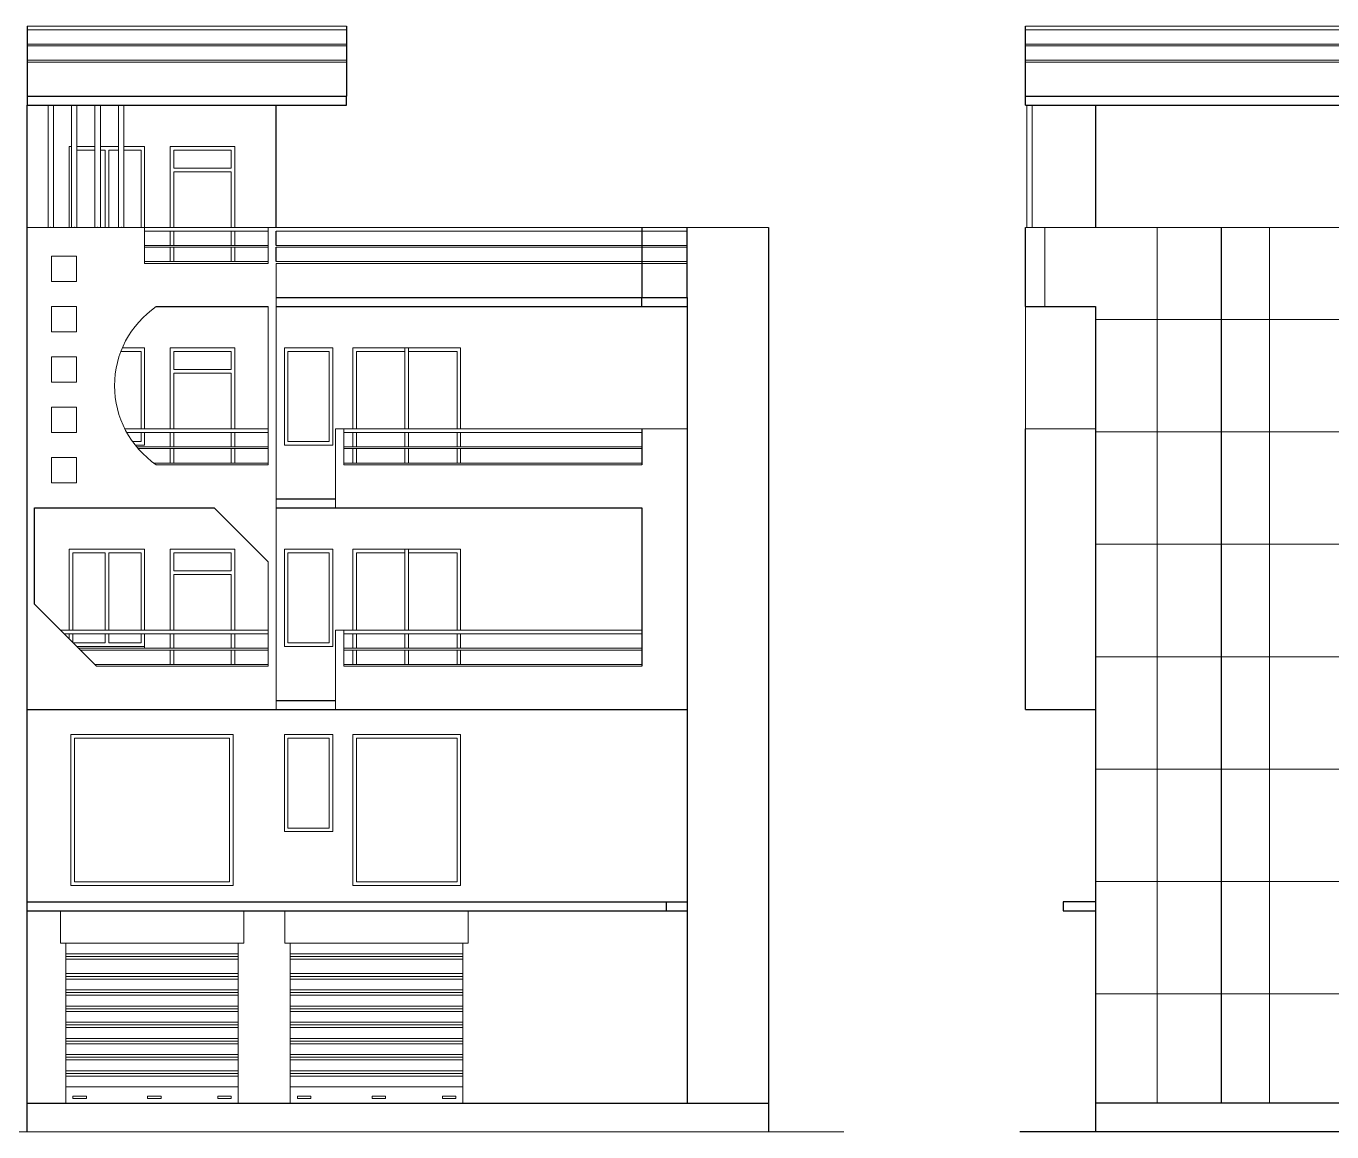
# Model space of a CAD drawing. Header units: inches. Extents: x 151827 to 346502, y -56182 to -23217.
# Drawn here: x 156630 to 157357, y -32149 to -31534 of the extents above; entities that cross this region are included whole.
import ezdxf

# ---------------------------------------------------------------- set-up
doc = ezdxf.new("R2010")
doc.units = ezdxf.units.IN
doc.header["$LTSCALE"] = 5
doc.header["$MEASUREMENT"] = 0
for name, color, linetype, lineweight in [('A-WALL', 7, 'Continuous', 9), ('Railing', 43, 'Continuous', 18), ('win', 5, 'Continuous', 18)]:
    doc.layers.add(name, color=color, linetype=linetype, lineweight=lineweight)
doc.layers.add('WALL', color=7, linetype='Continuous')

msp = doc.modelspace()

# ---------------------------------------------------------------- hatches: boundary and pattern name
at = {"layer": 'A-WALL', "ltscale": 5}
h = msp.add_hatch(dxfattribs=at)
h.set_pattern_fill('ANSI37', color=256, scale=500, angle=45)
h.set_pattern_definition([(90, (-19053.13, -4697.1), (-62.5, 0), []), (180, (-19053.13, -4697.1), (-4e-15, -62.5), [])])
h.paths.add_polyline_path([(157450.84, -31689.86), (157450.84, -31684.86), (157450.84, -31645.86), (157379.45, -31645.86), (157295.18, -31645.86), (157295.18, -32132.86), (157450.84, -32132.86)])
h.paths.add_polyline_path([(157295.18, -31645.86), (157186.17, -31645.86), (157186.17, -31684.86), (157186.17, -31689.86), (157225.17, -31689.86), (157225.17, -32132.86), (157295.18, -32132.86)])

# ---------------------------------------------------------------- linework, layer by layer
for p, q in [((156642.48, -31645.86, -72.71), (156642.48, -31577.86, -72.71)), ((156645.48, -31645.86, -72.71), (156645.48, -31577.86, -72.71)), ((156655.55, -31645.86, -72.71), (156655.55, -31577.86, -72.71)), ((156658.55, -31645.86, -72.71), (156658.55, -31577.86, -72.71)), ((156668.61, -31645.86, -72.71), (156668.61, -31577.86, -72.71)), ((156671.61, -31645.86, -72.71), (156671.61, -31577.86, -72.71)), ((156681.68, -31645.86, -72.71), (156681.68, -31577.86, -72.71)), ((156684.68, -31645.86, -72.71), (156684.68, -31577.86, -72.71)), ((156630.92, -31645.86, -72.71), (156696.25, -31645.86, -72.71)), ((156696.25, -31645.86, -72.71), (156696.25, -31665.86, -72.71)), ((156764.96, -31665.86, -72.71), (156764.96, -31645.86, -72.71)), ((156769.46, -31913.86, -72.71), (156769.46, -31665.86, -72.71)), ((156764.96, -31777.86, -72.71), (156764.96, -31689.86, -72.71)), ((156802.46, -31801.86, -72.71), (156802.46, -31757.86, -72.71)), ((156806.96, -31777.86, -72.71), (156806.96, -31757.86, -72.71)), ((156764.96, -31831.86, -72.71), (156734.96, -31801.86, -72.71)), ((156764.96, -31889.86, -72.71), (156764.96, -31831.86, -72.71)), ((156634.92, -31855.36, -72.71), (156669.42, -31889.86, -72.71)), ((156802.46, -31913.86, -72.71), (156802.46, -31869.86, -72.71)), ((156806.96, -31889.86, -72.71), (156806.96, -31869.86, -72.71)), ((156588.92, -32148.86, -72.71), (157085.27, -32148.86, -72.71))]:
    msp.add_line(p, q, dxfattribs=at)
at = {"layer": 'A-WALL', "color": 1, "ltscale": 5}
for p, q in [((156649.35, -32043.86, -72.71), (156649.35, -32025.86, -72.71)), ((156751.35, -32043.86, -72.71), (156751.35, -32025.86, -72.71)), ((156774.24, -32043.86, -72.71), (156774.24, -32025.86, -72.71)), ((156876.24, -32043.86, -72.71), (156876.24, -32025.86, -72.71)), ((156649.35, -32043.86, -72.71), (156751.35, -32043.86, -72.71)), ((156652.35, -32043.86, -72.71), (156652.35, -32132.86, -72.71)), ((156652.35, -32043.86, -72.71), (156652.35, -32132.86, -72.71)), ((156748.35, -32043.86, -72.71), (156748.35, -32132.86, -72.71)), ((156748.35, -32043.86, -72.71), (156748.35, -32132.86, -72.71)), ((156774.24, -32043.86, -72.71), (156876.24, -32043.86, -72.71)), ((156777.24, -32043.86, -72.71), (156777.24, -32132.86, -72.71)), ((156777.24, -32043.86, -72.71), (156777.24, -32132.86, -72.71)), ((156873.24, -32043.86, -72.71), (156873.24, -32132.86, -72.71)), ((156873.24, -32043.86, -72.71), (156873.24, -32132.86, -72.71)), ((156652.35, -32049.86, -72.71), (156748.35, -32049.86, -72.71)), ((156652.35, -32051.36, -72.71), (156748.35, -32051.36, -72.71)), ((156652.35, -32052.86, -72.71), (156748.35, -32052.86, -72.71)), ((156777.24, -32049.86, -72.71), (156873.24, -32049.86, -72.71)), ((156777.24, -32051.36, -72.71), (156873.24, -32051.36, -72.71)), ((156777.24, -32052.86, -72.71), (156873.24, -32052.86, -72.71)), ((156652.35, -32060.86, -72.71), (156748.35, -32060.86, -72.71)), ((156777.24, -32060.86, -72.71), (156873.24, -32060.86, -72.71)), ((156652.35, -32062.36, -72.71), (156748.35, -32062.36, -72.71)), ((156652.35, -32063.86, -72.71), (156748.35, -32063.86, -72.71)), ((156777.24, -32062.36, -72.71), (156873.24, -32062.36, -72.71)), ((156777.24, -32063.86, -72.71), (156873.24, -32063.86, -72.71)), ((156652.35, -32069.86, -72.71), (156748.35, -32069.86, -72.71)), ((156652.35, -32071.36, -72.71), (156748.35, -32071.36, -72.71)), ((156652.35, -32072.86, -72.71), (156748.35, -32072.86, -72.71)), ((156777.24, -32069.86, -72.71), (156873.24, -32069.86, -72.71)), ((156777.24, -32071.36, -72.71), (156873.24, -32071.36, -72.71)), ((156777.24, -32072.86, -72.71), (156873.24, -32072.86, -72.71)), ((156652.35, -32078.86, -72.71), (156748.35, -32078.86, -72.71)), ((156652.35, -32080.36, -72.71), (156748.35, -32080.36, -72.71)), ((156652.35, -32081.86, -72.71), (156748.35, -32081.86, -72.71)), ((156777.24, -32078.86, -72.71), (156873.24, -32078.86, -72.71)), ((156777.24, -32080.36, -72.71), (156873.24, -32080.36, -72.71)), ((156777.24, -32081.86, -72.71), (156873.24, -32081.86, -72.71)), ((156652.35, -32087.86, -72.71), (156748.35, -32087.86, -72.71)), ((156652.35, -32089.36, -72.71), (156748.35, -32089.36, -72.71)), ((156652.35, -32090.86, -72.71), (156748.35, -32090.86, -72.71)), ((156777.24, -32087.86, -72.71), (156873.24, -32087.86, -72.71)), ((156777.24, -32089.36, -72.71), (156873.24, -32089.36, -72.71)), ((156777.24, -32090.86, -72.71), (156873.24, -32090.86, -72.71)), ((156652.35, -32096.86, -72.71), (156748.35, -32096.86, -72.71)), ((156652.35, -32098.36, -72.71), (156748.35, -32098.36, -72.71)), ((156777.24, -32096.86, -72.71), (156873.24, -32096.86, -72.71)), ((156777.24, -32098.36, -72.71), (156873.24, -32098.36, -72.71)), ((156652.35, -32099.86, -72.71), (156748.35, -32099.86, -72.71)), ((156777.24, -32099.86, -72.71), (156873.24, -32099.86, -72.71)), ((156652.35, -32105.86, -72.71), (156748.35, -32105.86, -72.71)), ((156652.35, -32107.36, -72.71), (156748.35, -32107.36, -72.71)), ((156652.35, -32108.86, -72.71), (156748.35, -32108.86, -72.71)), ((156777.24, -32105.86, -72.71), (156873.24, -32105.86, -72.71)), ((156777.24, -32107.36, -72.71), (156873.24, -32107.36, -72.71)), ((156777.24, -32108.86, -72.71), (156873.24, -32108.86, -72.71)), ((156652.35, -32114.86, -72.71), (156748.35, -32114.86, -72.71)), ((156652.35, -32116.36, -72.71), (156748.35, -32116.36, -72.71)), ((156652.35, -32117.86, -72.71), (156748.35, -32117.86, -72.71)), ((156777.24, -32114.86, -72.71), (156873.24, -32114.86, -72.71)), ((156777.24, -32116.36, -72.71), (156873.24, -32116.36, -72.71)), ((156777.24, -32117.86, -72.71), (156873.24, -32117.86, -72.71)), ((156652.35, -32123.86, -72.71), (156748.35, -32123.86, -72.71)), ((156777.24, -32123.86, -72.71), (156873.24, -32123.86, -72.71))]:
    msp.add_line(p, q, dxfattribs=at)
at = {"layer": 'A-WALL', "ltscale": 5, "elevation": -72.71}
for points in [[(156644.42, -31661.86), (156658.42, -31661.86), (156658.42, -31675.86), (156644.42, -31675.86)], [(156644.42, -31689.86), (156658.42, -31689.86), (156658.42, -31703.86), (156644.42, -31703.86)], [(156644.42, -31717.86), (156658.42, -31717.86), (156658.42, -31731.86), (156644.42, -31731.86)], [(156644.42, -31745.86), (156658.42, -31745.86), (156658.42, -31759.86), (156644.42, -31759.86)], [(156644.42, -31773.86), (156658.42, -31773.86), (156658.42, -31787.86), (156644.42, -31787.86)]]:
    msp.add_lwpolyline(points, close=True, dxfattribs=at)
at = {"layer": 'A-WALL', "color": 1, "ltscale": 5, "elevation": -72.71}
for points in [[(156656.35, -32128.94), (156663.84, -32128.94), (156663.84, -32130.27), (156656.35, -32130.27)], [(156697.9, -32128.94), (156705.38, -32128.94), (156705.38, -32130.27), (156697.9, -32130.27)], [(156744.43, -32128.94), (156736.95, -32128.94), (156736.95, -32130.27), (156744.43, -32130.27)], [(156781.24, -32128.94), (156788.73, -32128.94), (156788.73, -32130.27), (156781.24, -32130.27)], [(156822.79, -32128.94), (156830.27, -32128.94), (156830.27, -32130.27), (156822.79, -32130.27)], [(156869.32, -32128.94), (156861.84, -32128.94), (156861.84, -32130.27), (156869.32, -32130.27)]]:
    msp.add_lwpolyline(points, close=True, dxfattribs=at)
at = {"layer": 'A-WALL', "ltscale": 5}
msp.add_arc((156732.79, -31733.86, -72.71), 53.29, 124.34032, 235.65968, dxfattribs=at)
at = {"layer": 'A-WALL'}
for p in [(156643.98, -31645.86, -72.71), (156657.05, -31645.86, -72.71), (156670.11, -31645.86, -72.71), (156683.18, -31645.86, -72.71)]:
    msp.add_point(p, dxfattribs=at)
at = {"layer": 'Railing', "color": 30}
for p, q in [((156630.92, -31533.86, -72.71), (156808.46, -31533.86, -72.71)), ((156630.92, -31535.86, -72.71), (156808.46, -31535.86, -72.71)), ((157186.17, -31533.86, -72.71), (157295.18, -31533.86, -72.71)), ((157186.17, -31535.86, -72.71), (157295.18, -31535.86, -72.71)), ((157295.18, -31533.86, -72.71), (157418.45, -31533.86, -72.71)), ((157295.18, -31535.86, -72.71), (157418.45, -31535.86, -72.71)), ((156630.92, -31543.86, -72.71), (156808.46, -31543.86, -72.71)), ((156630.92, -31544.86, -72.71), (156808.46, -31544.86, -72.71)), ((157186.17, -31543.86, -72.71), (157418.45, -31543.86, -72.71)), ((157186.17, -31544.86, -72.71), (157418.45, -31544.86, -72.71)), ((156630.92, -31552.86, -72.71), (156808.46, -31552.86, -72.71)), ((157186.17, -31552.86, -72.71), (157418.45, -31552.86, -72.71)), ((156630.92, -31553.86, -72.71), (156808.46, -31553.86, -72.71)), ((157186.17, -31553.86, -72.71), (157418.45, -31553.86, -72.71)), ((157186.92, -31645.86, -72.71), (157186.92, -31577.86, -72.71)), ((157189.92, -31645.86, -72.71), (157189.92, -31577.86, -72.71)), ((156630.92, -31645.86, -72.71), (157043.27, -31645.86, -72.71)), ((156696.25, -31647.86, -72.71), (156764.96, -31647.86, -72.71)), ((156769.46, -31647.86, -72.71), (156998.03, -31647.86, -72.71)), ((157186.17, -31645.86, -72.71), (157379.45, -31645.86, -72.71)), ((156696.25, -31655.86, -72.71), (156764.96, -31655.86, -72.71)), ((156696.25, -31656.86, -72.71), (156764.96, -31656.86, -72.71)), ((156769.46, -31655.86, -72.71), (156998.03, -31655.86, -72.71)), ((156769.46, -31656.86, -72.71), (156998.03, -31656.86, -72.71)), ((156696.25, -31664.86, -72.71), (156764.96, -31664.86, -72.71)), ((156696.25, -31665.86, -72.71), (156764.96, -31665.86, -72.71)), ((156769.46, -31664.86, -72.71), (156998.03, -31664.86, -72.71)), ((156769.46, -31665.86, -72.71), (156998.03, -31665.86, -72.71)), ((157186.17, -31757.86, -72.71), (157186.17, -31689.86, -72.71)), ((156685.21, -31757.86, -72.71), (156764.96, -31757.86, -72.71)), ((156686.27, -31759.86, -72.71), (156764.96, -31759.86, -72.71)), ((156802.46, -31757.86, -72.71), (156998.03, -31757.86, -72.71)), ((156806.96, -31759.86, -72.71), (156972.83, -31759.86, -72.71)), ((157186.17, -31757.86, -72.71), (157225.17, -31757.86, -72.71)), ((156691.75, -31767.86, -72.71), (156764.96, -31767.86, -72.71)), ((156692.6, -31768.86, -72.71), (156764.96, -31768.86, -72.71)), ((156806.96, -31767.86, -72.71), (156972.83, -31767.86, -72.71)), ((156806.96, -31768.86, -72.71), (156972.83, -31768.86, -72.71)), ((156701.31, -31776.86, -72.71), (156764.96, -31776.86, -72.71)), ((156702.73, -31777.86, -72.71), (156764.96, -31777.86, -72.71)), ((156806.96, -31776.86, -72.71), (156972.83, -31776.86, -72.71)), ((156806.96, -31777.86, -72.71), (156972.83, -31777.86, -72.71)), ((156649.42, -31869.86, -72.71), (156764.96, -31869.86, -72.71)), ((156651.42, -31871.86, -72.71), (156764.96, -31871.86, -72.71)), ((156802.46, -31869.86, -72.71), (156972.83, -31869.86, -72.71)), ((156806.96, -31871.86, -72.71), (156972.83, -31871.86, -72.71)), ((156659.42, -31879.86, -72.71), (156764.96, -31879.86, -72.71)), ((156806.96, -31879.86, -72.71), (156972.83, -31879.86, -72.71)), ((156660.42, -31880.86, -72.71), (156764.96, -31880.86, -72.71)), ((156806.96, -31880.86, -72.71), (156972.83, -31880.86, -72.71)), ((156668.42, -31888.86, -72.71), (156764.96, -31888.86, -72.71)), ((156669.42, -31889.86, -72.71), (156764.96, -31889.86, -72.71)), ((156806.96, -31888.86, -72.71), (156972.83, -31888.86, -72.71)), ((156806.96, -31889.86, -72.71), (156972.83, -31889.86, -72.71))]:
    msp.add_line(p, q, dxfattribs=at)
at = {"layer": 'WALL', "color": 2, "linetype": 'ByBlock', "ltscale": 5}
for p, q in [((156630.92, -31533.86, -72.71), (156630.92, -31577.86, -72.71)), ((156808.46, -31533.86, -72.71), (156808.46, -31572.86, -72.71)), ((157186.17, -31572.86, -72.71), (157186.17, -31533.86, -72.71)), ((156630.92, -31572.86, -72.71), (156808.46, -31572.86, -72.71)), ((156808.46, -31577.86, -72.71), (156808.46, -31572.86, -72.71)), ((157186.17, -31572.86, -72.71), (157225.17, -31572.86, -72.71)), ((157186.17, -31577.86, -72.71), (157186.17, -31572.86, -72.71)), ((157225.17, -31572.86, -72.71), (157418.45, -31572.86, -72.71)), ((156630.92, -31577.86, -72.71), (156808.46, -31577.86, -72.71)), ((156630.92, -31684.86, -72.71), (156630.92, -31577.86, -72.71)), ((156769.46, -31645.86, -72.71), (156769.46, -31577.86, -72.71)), ((157186.17, -31577.86, -72.71), (157225.17, -31577.86, -72.71)), ((157225.17, -31577.86, -72.71), (157225.17, -31645.86, -72.71)), ((157225.17, -31577.86, -72.71), (157418.45, -31577.86, -72.71)), ((156769.46, -31655.86, -72.71), (156769.46, -31647.86, -72.71)), ((156972.83, -31645.86, -72.71), (156972.83, -31684.86, -72.71)), ((156998.03, -31684.86, -72.71), (156998.03, -31645.86, -72.71)), ((157043.27, -31645.86, -72.71), (157043.27, -31684.86, -72.71)), ((157186.17, -31684.86, -72.71), (157186.17, -31645.86, -72.71)), ((157295.18, -31645.86, -72.71), (157295.18, -32132.86, -72.71)), ((156769.46, -31664.86, -72.71), (156769.46, -31656.86, -72.71)), ((156630.92, -31796.86, -72.71), (156630.92, -31684.86, -72.71)), ((156702.73, -31689.86, -72.71), (156764.96, -31689.86, -72.71)), ((156769.46, -31684.86, -72.71), (156998.03, -31684.86, -72.71)), ((156769.46, -31689.86, -72.71), (156998.03, -31689.86, -72.71)), ((156972.83, -31689.86, -72.71), (156972.83, -31684.86, -72.71)), ((156998.03, -31684.86, -72.71), (156998.03, -32020.86, -72.71)), ((157043.27, -31684.86, -72.71), (157043.27, -31796.86, -72.71)), ((157186.17, -31689.86, -72.71), (157186.17, -31684.86, -72.71)), ((157186.17, -31689.86, -72.71), (157225.17, -31689.86, -72.71)), ((157225.17, -31689.86, -72.71), (157225.17, -32148.86, -72.71)), ((156972.83, -31757.86, -72.71), (156972.83, -31777.86, -72.71)), ((157186.17, -31908.86, -72.71), (157186.17, -31757.86, -72.71)), ((157186.17, -31796.86, -72.71), (157186.17, -31757.86, -72.71)), ((156630.92, -31908.86, -72.71), (156630.92, -31796.86, -72.71)), ((156769.46, -31796.86, -72.71), (156802.46, -31796.86, -72.71)), ((157043.27, -31796.86, -72.71), (157043.27, -31908.86, -72.71)), ((157186.17, -31801.86, -72.71), (157186.17, -31796.86, -72.71)), ((156634.92, -31801.86, -72.71), (156734.96, -31801.86, -72.71)), ((156634.92, -31855.36, -72.71), (156634.92, -31801.86, -72.71)), ((156769.46, -31801.86, -72.71), (156972.83, -31801.86, -72.71)), ((156972.83, -31801.86, -72.71), (156972.83, -31889.86, -72.71)), ((156630.92, -31908.86, -72.71), (156630.92, -31869.86, -72.71)), ((156630.92, -32020.86, -72.71), (156630.92, -31908.86, -72.71)), ((156769.46, -31908.86, -72.71), (156802.46, -31908.86, -72.71)), ((157043.27, -31908.86, -72.71), (157043.27, -32020.86, -72.71)), ((157186.17, -31913.86, -72.71), (157186.17, -31908.86, -72.71)), ((156630.92, -31913.86, -72.71), (156998.03, -31913.86, -72.71)), ((157186.17, -31913.86, -72.71), (157225.17, -31913.86, -72.71)), ((156630.92, -32020.86, -72.71), (156998.03, -32020.86, -72.71)), ((156630.92, -32148.86, -72.71), (156630.92, -32020.86, -72.71)), ((156986.4, -32020.86, -72.71), (156986.4, -32025.86, -72.71)), ((156998.03, -32020.86, -72.71), (156998.03, -32132.86, -72.71)), ((157043.27, -32020.86, -72.71), (157043.27, -32148.86, -72.71)), ((157207.17, -32020.86, -72.71), (157207.17, -32025.86, -72.71)), ((157225.17, -32020.86, -72.71), (157207.17, -32020.86, -72.71)), ((156630.92, -32025.86, -72.71), (156998.03, -32025.86, -72.71)), ((157207.17, -32025.86, -72.71), (157225.17, -32025.86, -72.71)), ((156630.92, -32132.86, -72.71), (157043.27, -32132.86, -72.71)), ((157450.84, -32132.86, -72.71), (157225.17, -32132.86, -72.71)), ((157492.84, -32148.86, -72.71), (157183.17, -32148.86, -72.71))]:
    msp.add_line(p, q, dxfattribs=at)
at = {"layer": 'win'}
for p, q in [((156655.55, -31600.86, -72.71), (156654.25, -31600.86, -72.71)), ((156654.25, -31645.86, -72.71), (156654.25, -31600.86, -72.71)), ((156668.61, -31600.86, -72.71), (156658.55, -31600.86, -72.71)), ((156668.61, -31602.86, -72.71), (156658.55, -31602.86, -72.71)), ((156681.68, -31600.86, -72.71), (156671.61, -31600.86, -72.71)), ((156674.25, -31602.86, -72.71), (156671.61, -31602.86, -72.71)), ((156674.25, -31612.86, -72.71), (156674.25, -31602.86, -72.71)), ((156674.25, -31602.86, -72.71), (156674.25, -31645.86, -72.71)), ((156676.25, -31602.86, -72.71), (156681.68, -31602.86, -72.71)), ((156676.25, -31612.86, -72.71), (156676.25, -31602.86, -72.71)), ((156676.25, -31602.86, -72.71), (156676.25, -31645.86, -72.71)), ((156696.25, -31600.86, -72.71), (156684.68, -31600.86, -72.71)), ((156684.68, -31602.86, -72.71), (156694.25, -31602.86, -72.71)), ((156694.25, -31645.86, -72.71), (156694.25, -31602.86, -72.71)), ((156696.25, -31645.86, -72.71), (156696.25, -31600.86, -72.71)), ((156696.25, -31600.86, -72.71), (156696.25, -31645.86, -72.71)), ((156746.46, -31600.86, -72.71), (156710.46, -31600.86, -72.71)), ((156710.46, -31600.86, -72.71), (156710.46, -31645.86, -72.71)), ((156744.46, -31602.86, -72.71), (156712.46, -31602.86, -72.71)), ((156712.46, -31602.86, -72.71), (156712.46, -31612.86, -72.71)), ((156744.46, -31612.86, -72.71), (156744.46, -31602.86, -72.71)), ((156746.46, -31645.86, -72.71), (156746.46, -31600.86, -72.71)), ((156712.46, -31612.86, -72.71), (156744.46, -31612.86, -72.71)), ((156712.46, -31614.86, -72.71), (156712.46, -31645.86, -72.71)), ((156712.46, -31614.86, -72.71), (156744.46, -31614.86, -72.71)), ((156744.46, -31645.86, -72.71), (156744.46, -31614.86, -72.71)), ((156696.25, -31654.86, -72.71), (156696.25, -31647.86, -72.71)), ((156696.25, -31647.86, -72.71), (156696.25, -31655.86, -72.71)), ((156710.46, -31647.86, -72.71), (156710.46, -31655.86, -72.71)), ((156712.46, -31647.86, -72.71), (156712.46, -31655.86, -72.71)), ((156744.46, -31655.86, -72.71), (156744.46, -31647.86, -72.71)), ((156746.46, -31655.86, -72.71), (156746.46, -31647.86, -72.71)), ((156710.46, -31656.86, -72.71), (156710.46, -31664.86, -72.71)), ((156712.46, -31656.86, -72.71), (156712.46, -31664.86, -72.71)), ((156744.46, -31664.86, -72.71), (156744.46, -31656.86, -72.71)), ((156746.46, -31664.86, -72.71), (156746.46, -31656.86, -72.71)), ((156696.25, -31712.86, -72.71), (156683.81, -31712.86, -72.71)), ((156696.25, -31757.86, -72.71), (156696.25, -31712.86, -72.71)), ((156746.46, -31712.86, -72.71), (156710.46, -31712.86, -72.71)), ((156710.46, -31712.86, -72.71), (156710.46, -31757.86, -72.71)), ((156746.46, -31757.86, -72.71), (156746.46, -31712.86, -72.71)), ((156812.02, -31712.86, -72.71), (156872.02, -31712.86, -72.71)), ((156812.02, -31757.86, -72.71), (156812.02, -31712.86, -72.71)), ((156841.02, -31712.86, -109.07), (156841.02, -31757.86, -109.07)), ((156843.02, -31712.86, -109.07), (156843.02, -31757.86, -109.07)), ((156872.02, -31757.86, -72.71), (156872.02, -31712.86, -72.71)), ((156694.25, -31714.86, -72.71), (156683, -31714.86, -72.71)), ((156694.25, -31757.86, -72.71), (156694.25, -31714.86, -72.71)), ((156696.25, -31714.86, -72.71), (156696.25, -31757.86, -72.71)), ((156744.46, -31714.86, -72.71), (156712.46, -31714.86, -72.71)), ((156712.46, -31714.86, -72.71), (156712.46, -31724.86, -72.71)), ((156744.46, -31724.86, -72.71), (156744.46, -31714.86, -72.71)), ((156814.02, -31714.86, -72.71), (156841.02, -31714.86, -109.07)), ((156814.02, -31757.86, -72.71), (156814.02, -31714.86, -72.71)), ((156843.02, -31714.86, -109.07), (156870.02, -31714.86, -72.71)), ((156870.02, -31757.86, -72.71), (156870.02, -31714.86, -72.71)), ((156712.46, -31724.86, -72.71), (156744.46, -31724.86, -72.71)), ((156712.46, -31726.86, -72.71), (156712.46, -31757.86, -72.71)), ((156712.46, -31726.86, -72.71), (156744.46, -31726.86, -72.71)), ((156744.46, -31757.86, -72.71), (156744.46, -31726.86, -72.71)), ((156694.25, -31764.86, -72.71), (156694.25, -31759.86, -72.71)), ((156696.25, -31766.86, -72.71), (156696.25, -31759.86, -72.71)), ((156696.25, -31759.86, -72.71), (156696.25, -31766.86, -72.71)), ((156710.46, -31759.86, -72.71), (156710.46, -31767.86, -72.71)), ((156712.46, -31759.86, -72.71), (156712.46, -31767.86, -72.71)), ((156744.46, -31767.86, -72.71), (156744.46, -31759.86, -72.71)), ((156746.46, -31767.86, -72.71), (156746.46, -31759.86, -72.71)), ((156812.02, -31767.86, -72.71), (156812.02, -31759.86, -72.71)), ((156814.02, -31767.86, -72.71), (156814.02, -31759.86, -72.71)), ((156841.02, -31759.86, -109.07), (156841.02, -31767.86, -109.07)), ((156843.02, -31759.86, -109.07), (156843.02, -31767.86, -109.07)), ((156870.02, -31767.86, -72.71), (156870.02, -31759.86, -72.71)), ((156872.02, -31767.86, -72.71), (156872.02, -31759.86, -72.71)), ((156689.44, -31764.86, -72.71), (156694.25, -31764.86, -72.71)), ((156696.25, -31766.86, -72.71), (156690.95, -31766.86, -72.71)), ((156710.46, -31768.86, -72.71), (156710.46, -31776.86, -72.71)), ((156712.46, -31768.86, -72.71), (156712.46, -31776.86, -72.71)), ((156744.46, -31776.86, -72.71), (156744.46, -31768.86, -72.71)), ((156746.46, -31776.86, -72.71), (156746.46, -31768.86, -72.71)), ((156812.02, -31776.86, -72.71), (156812.02, -31768.86, -72.71)), ((156814.02, -31776.86, -72.71), (156814.02, -31768.86, -72.71)), ((156841.02, -31768.86, -109.07), (156841.02, -31776.86, -109.07)), ((156843.02, -31768.86, -109.07), (156843.02, -31776.86, -109.07)), ((156870.02, -31776.86, -72.71), (156870.02, -31768.86, -72.71)), ((156872.02, -31776.86, -72.71), (156872.02, -31768.86, -72.71)), ((156696.25, -31824.86, -72.71), (156654.25, -31824.86, -72.71)), ((156654.25, -31869.86, -72.71), (156654.25, -31824.86, -72.71)), ((156674.25, -31826.86, -72.71), (156656.25, -31826.86, -72.71)), ((156656.25, -31869.86, -72.71), (156656.25, -31826.86, -72.71)), ((156674.25, -31836.86, -72.71), (156674.25, -31826.86, -72.71)), ((156674.25, -31826.86, -72.71), (156674.25, -31869.86, -72.71)), ((156676.25, -31826.86, -72.71), (156694.25, -31826.86, -72.71)), ((156676.25, -31836.86, -72.71), (156676.25, -31826.86, -72.71)), ((156676.25, -31826.86, -72.71), (156676.25, -31869.86, -72.71)), ((156694.25, -31869.86, -72.71), (156694.25, -31826.86, -72.71)), ((156696.25, -31869.86, -72.71), (156696.25, -31824.86, -72.71)), ((156696.25, -31824.86, -72.71), (156696.25, -31869.86, -72.71)), ((156746.46, -31824.86, -72.71), (156710.46, -31824.86, -72.71)), ((156710.46, -31824.86, -72.71), (156710.46, -31869.86, -72.71)), ((156744.46, -31826.86, -72.71), (156712.46, -31826.86, -72.71)), ((156712.46, -31826.86, -72.71), (156712.46, -31836.86, -72.71)), ((156744.46, -31836.86, -72.71), (156744.46, -31826.86, -72.71)), ((156746.46, -31869.86, -72.71), (156746.46, -31824.86, -72.71)), ((156812.02, -31824.86, -72.71), (156872.02, -31824.86, -72.71)), ((156812.02, -31869.86, -72.71), (156812.02, -31824.86, -72.71)), ((156814.02, -31826.86, -72.71), (156841.02, -31826.86, -109.07)), ((156814.02, -31869.86, -72.71), (156814.02, -31826.86, -72.71)), ((156841.02, -31824.86, -109.07), (156841.02, -31869.86, -109.07)), ((156843.02, -31824.86, -109.07), (156843.02, -31869.86, -109.07)), ((156843.02, -31826.86, -109.07), (156870.02, -31826.86, -72.71)), ((156870.02, -31869.86, -72.71), (156870.02, -31826.86, -72.71)), ((156872.02, -31869.86, -72.71), (156872.02, -31824.86, -72.71)), ((156712.46, -31836.86, -72.71), (156744.46, -31836.86, -72.71)), ((156712.46, -31838.86, -72.71), (156712.46, -31869.86, -72.71)), ((156712.46, -31838.86, -72.71), (156744.46, -31838.86, -72.71)), ((156744.46, -31869.86, -72.71), (156744.46, -31838.86, -72.71)), ((156654.25, -31874.69, -72.71), (156654.25, -31871.86, -72.71)), ((156656.25, -31876.86, -72.71), (156656.25, -31871.86, -72.71)), ((156674.25, -31871.86, -72.71), (156674.25, -31876.86, -72.71)), ((156676.25, -31871.86, -72.71), (156676.25, -31876.86, -72.71)), ((156694.25, -31876.86, -72.71), (156694.25, -31871.86, -72.71)), ((156696.25, -31878.86, -72.71), (156696.25, -31871.86, -72.71)), ((156696.25, -31871.86, -72.71), (156696.25, -31879.86, -72.71)), ((156710.46, -31871.86, -72.71), (156710.46, -31879.86, -72.71)), ((156712.46, -31871.86, -72.71), (156712.46, -31879.86, -72.71)), ((156744.46, -31879.86, -72.71), (156744.46, -31871.86, -72.71)), ((156746.46, -31879.86, -72.71), (156746.46, -31871.86, -72.71)), ((156812.02, -31879.86, -72.71), (156812.02, -31871.86, -72.71)), ((156814.02, -31879.86, -72.71), (156814.02, -31871.86, -72.71)), ((156841.02, -31871.86, -109.07), (156841.02, -31879.86, -109.07)), ((156843.02, -31871.86, -109.07), (156843.02, -31879.86, -109.07)), ((156870.02, -31879.86, -72.71), (156870.02, -31871.86, -72.71)), ((156872.02, -31879.86, -72.71), (156872.02, -31871.86, -72.71)), ((156674.25, -31876.86, -72.71), (156656.25, -31876.86, -72.71)), ((156696.25, -31878.86, -72.71), (156658.42, -31878.86, -72.71)), ((156676.25, -31876.86, -72.71), (156694.25, -31876.86, -72.71)), ((156710.46, -31880.86, -72.71), (156710.46, -31888.86, -72.71)), ((156712.46, -31880.86, -72.71), (156712.46, -31888.86, -72.71)), ((156744.46, -31888.86, -72.71), (156744.46, -31880.86, -72.71)), ((156746.46, -31888.86, -72.71), (156746.46, -31880.86, -72.71)), ((156812.02, -31888.86, -72.71), (156812.02, -31880.86, -72.71)), ((156814.02, -31888.86, -72.71), (156814.02, -31880.86, -72.71)), ((156841.02, -31880.86, -109.07), (156841.02, -31888.86, -109.07)), ((156843.02, -31880.86, -109.07), (156843.02, -31888.86, -109.07)), ((156870.02, -31888.86, -72.71), (156870.02, -31880.86, -72.71)), ((156872.02, -31888.86, -72.71), (156872.02, -31880.86, -72.71)), ((156655.25, -31927.86, -72.71), (156745.46, -31927.86, -72.71)), ((156655.25, -32011.86, -72.71), (156655.25, -31927.86, -72.71)), ((156657.25, -31929.86, -72.71), (156743.46, -31929.86, -72.71)), ((156657.25, -32009.86, -72.71), (156657.25, -31929.86, -72.71)), ((156743.46, -32009.86, -72.71), (156743.46, -31929.86, -72.71)), ((156745.46, -32011.86, -72.71), (156745.46, -31927.86, -72.71)), ((156812.02, -31927.86, -72.71), (156872.02, -31927.86, -72.71)), ((156812.02, -32011.86, -72.71), (156812.02, -31927.86, -72.71)), ((156814.02, -31929.86, -72.71), (156870.02, -31929.86, -72.71)), ((156814.02, -32009.86, -72.71), (156814.02, -31929.86, -72.71)), ((156870.02, -32009.86, -72.71), (156870.02, -31929.86, -72.71)), ((156872.02, -32011.86, -72.71), (156872.02, -31927.86, -72.71)), ((156657.25, -32009.86, -72.71), (156743.46, -32009.86, -72.71)), ((156814.02, -32009.86, -72.71), (156870.02, -32009.86, -72.71)), ((156655.25, -32011.86, -72.71), (156745.46, -32011.86, -72.71)), ((156812.02, -32011.86, -72.71), (156872.02, -32011.86, -72.71))]:
    msp.add_line(p, q, dxfattribs=at)
at = {"layer": 'win', "elevation": -72.71}
for points in [[(156800.96, -31766.86), (156800.96, -31712.86), (156773.96, -31712.86), (156773.96, -31766.86), (156800.96, -31766.86)], [(156798.96, -31764.86), (156798.96, -31714.86), (156775.96, -31714.86), (156775.96, -31764.86), (156798.96, -31764.86)], [(156800.96, -31878.86), (156800.96, -31824.86), (156773.96, -31824.86), (156773.96, -31878.86), (156800.96, -31878.86)], [(156798.96, -31876.86), (156798.96, -31826.86), (156775.96, -31826.86), (156775.96, -31876.86), (156798.96, -31876.86)], [(156800.96, -31981.86), (156800.96, -31927.86), (156773.96, -31927.86), (156773.96, -31981.86), (156800.96, -31981.86)], [(156798.96, -31979.86), (156798.96, -31929.86), (156775.96, -31929.86), (156775.96, -31979.86), (156798.96, -31979.86)]]:
    msp.add_lwpolyline(points, dxfattribs=at)

doc.saveas('drawing.dxf')
